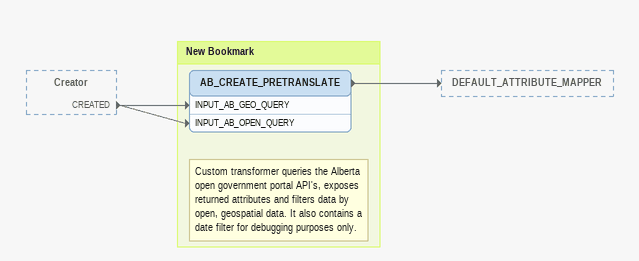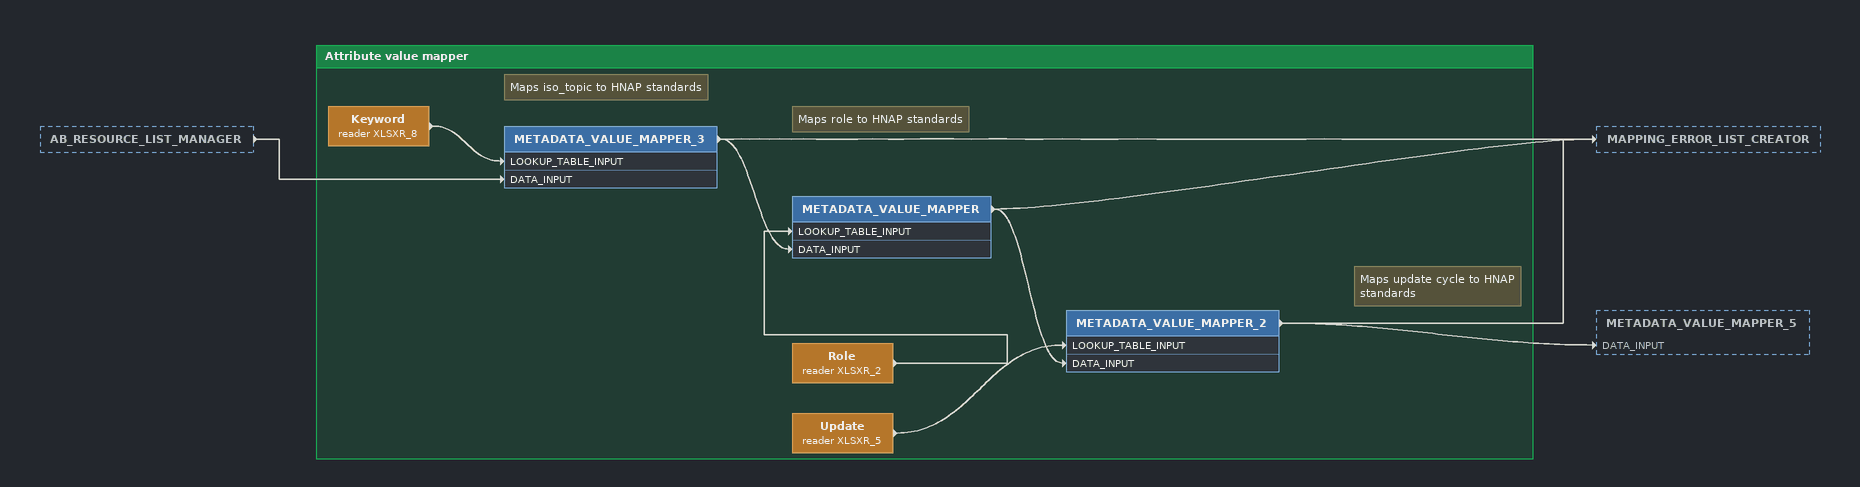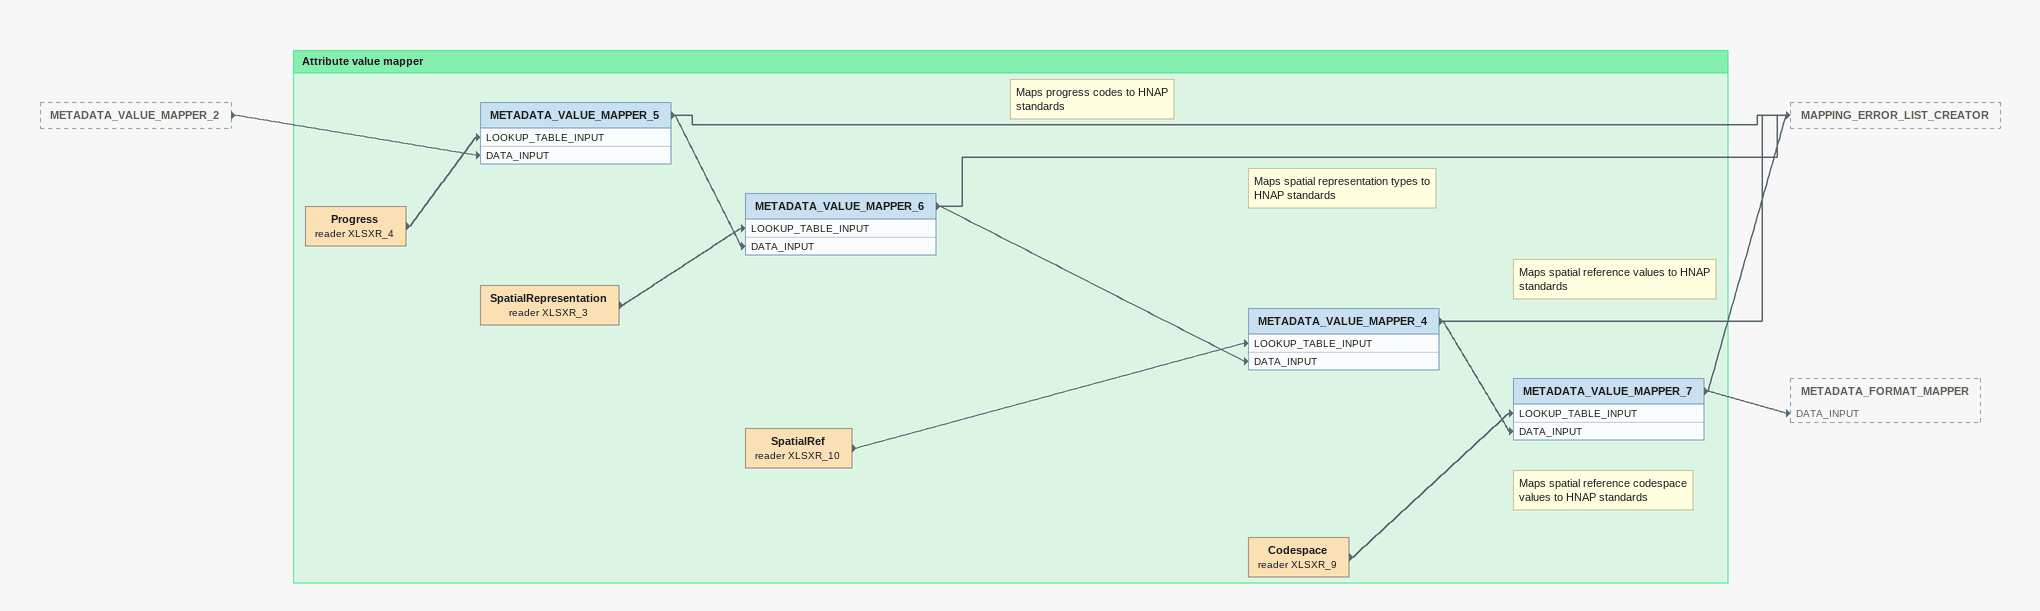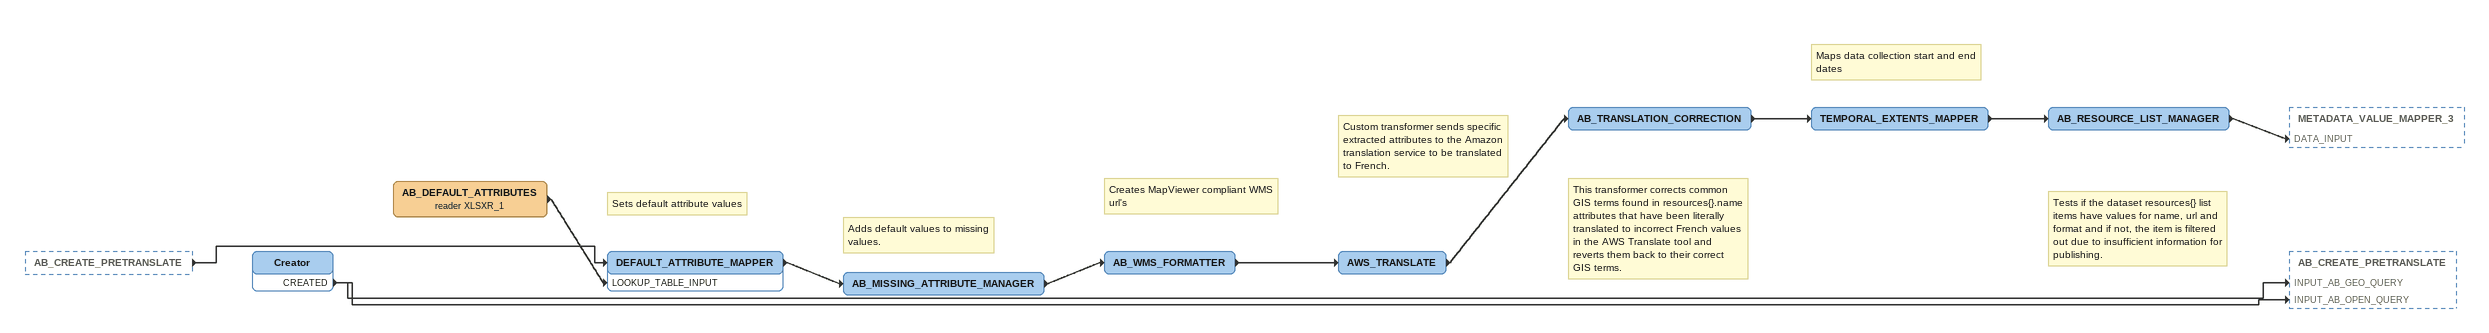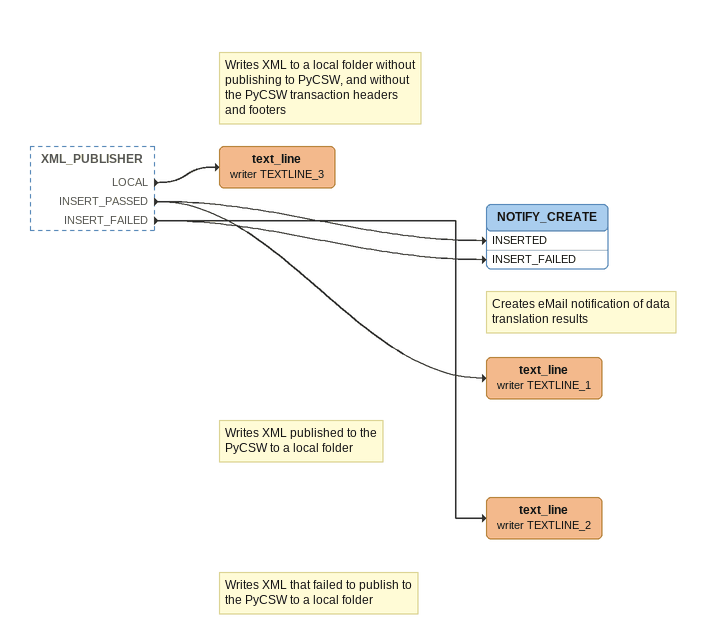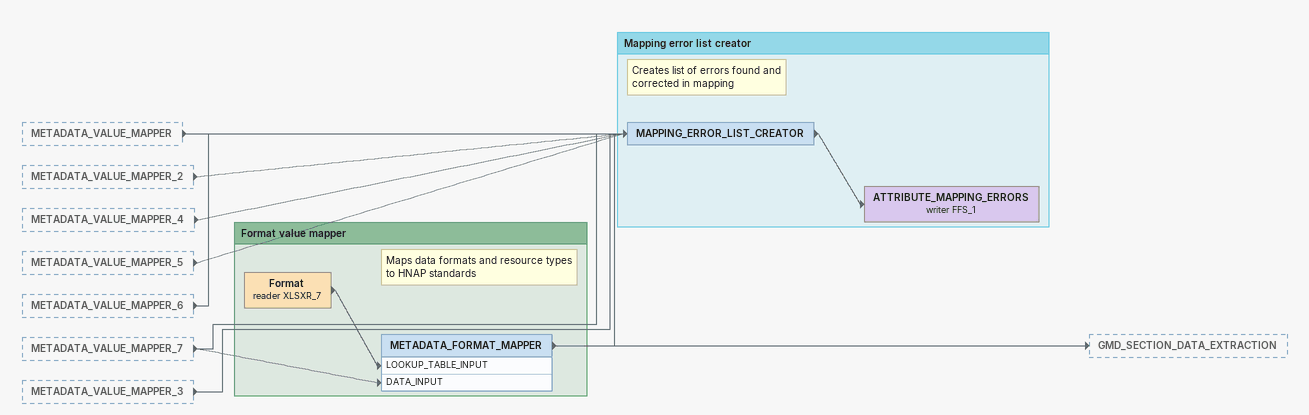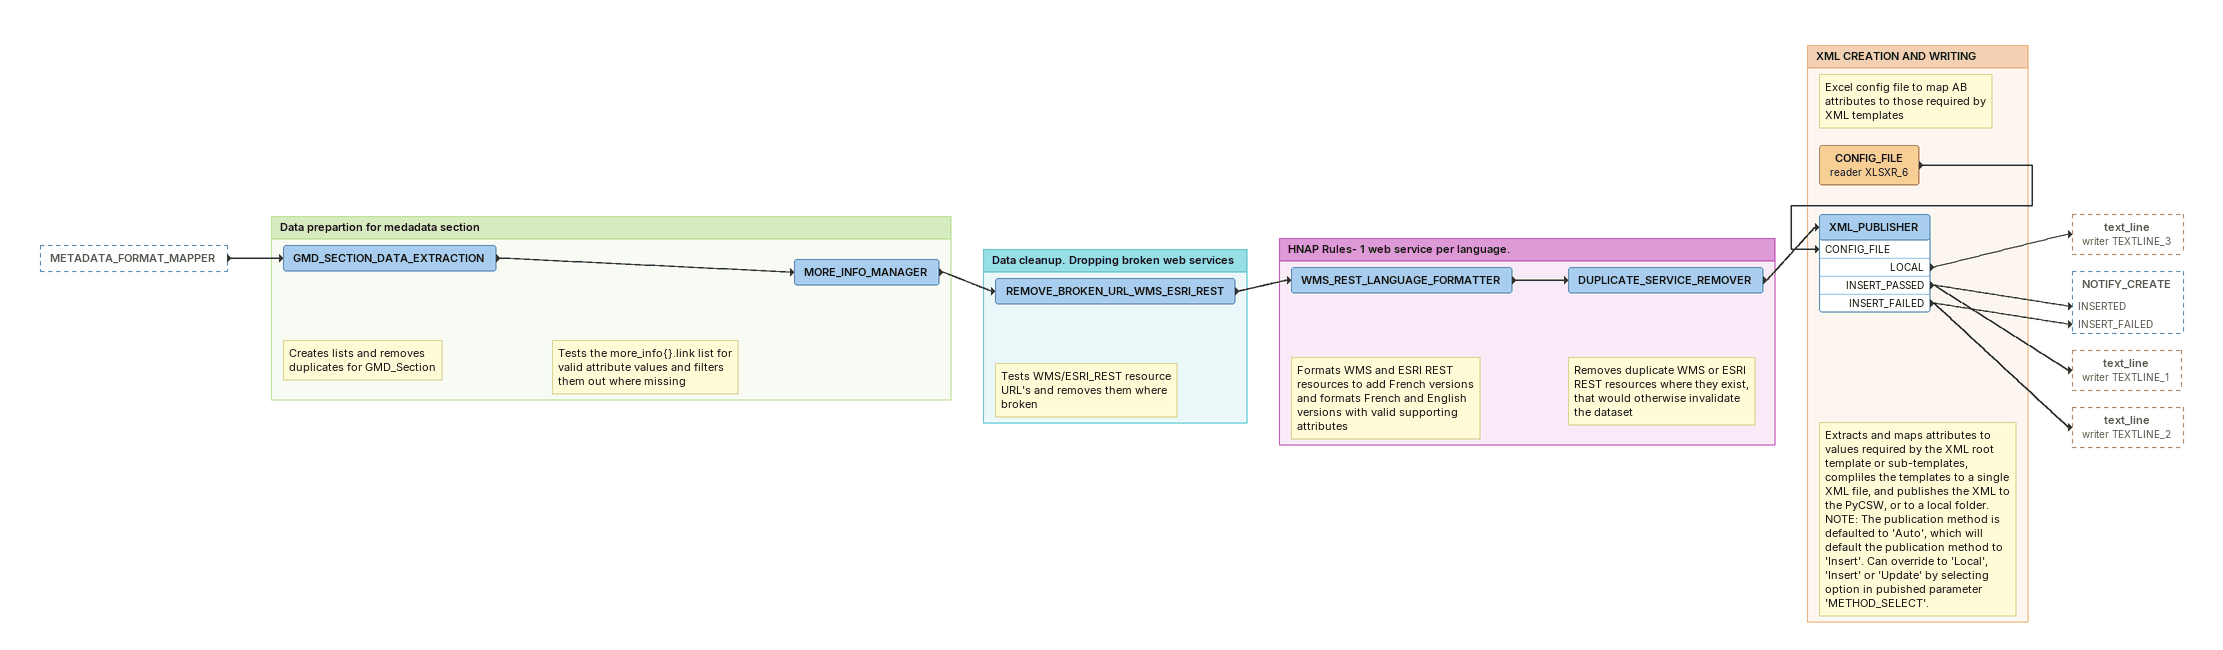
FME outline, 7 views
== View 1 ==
Creator [outside]
    CREATED -> AB_CREATE_PRETRANSLATE [INPUT_AB_GEO_QUERY]
    CREATED -> AB_CREATE_PRETRANSLATE [INPUT_AB_OPEN_QUERY]

Bookmark: New Bookmark
Note: Custom transformer queries the Alberta open government portal API's, exposes returned attributes and filters data by open, geospatial data. It also contains a date filter for debugging purposes only.
AB_CREATE_PRETRANSLATE
    -> DEFAULT_ATTRIBUTE_MAPPER

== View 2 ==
AB_RESOURCE_LIST_MANAGER [outside]
    -> METADATA_VALUE_MAPPER_3 [DATA_INPUT]

Bookmark: Attribute value mapper
Keyword (reader XLSXR_8)
    -> METADATA_VALUE_MAPPER_3 [LOOKUP_TABLE_INPUT]
Note: Maps iso_topic to HNAP standards
METADATA_VALUE_MAPPER_3
    -> METADATA_VALUE_MAPPER [DATA_INPUT]
    -> MAPPING_ERROR_LIST_CREATOR
Role (reader XLSXR_2)
    -> METADATA_VALUE_MAPPER [LOOKUP_TABLE_INPUT]
Note: Maps role to HNAP standards
METADATA_VALUE_MAPPER
    -> METADATA_VALUE_MAPPER_2 [DATA_INPUT]
    -> MAPPING_ERROR_LIST_CREATOR
Update (reader XLSXR_5)
    -> METADATA_VALUE_MAPPER_2 [LOOKUP_TABLE_INPUT]
Note: Maps update cycle to HNAP standards
METADATA_VALUE_MAPPER_2
    -> METADATA_VALUE_MAPPER_5 [DATA_INPUT]
    -> MAPPING_ERROR_LIST_CREATOR

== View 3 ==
METADATA_VALUE_MAPPER_2 [outside]
    -> METADATA_VALUE_MAPPER_5 [DATA_INPUT]

Bookmark: Attribute value mapper
Progress (reader XLSXR_4)
    -> METADATA_VALUE_MAPPER_5 [LOOKUP_TABLE_INPUT]
Note: Maps progress codes to HNAP standards
METADATA_VALUE_MAPPER_5
    -> METADATA_VALUE_MAPPER_6 [DATA_INPUT]
    -> MAPPING_ERROR_LIST_CREATOR
SpatialRepresentation (reader XLSXR_3)
    -> METADATA_VALUE_MAPPER_6 [LOOKUP_TABLE_INPUT]
Note: Maps spatial representation types to HNAP standards
METADATA_VALUE_MAPPER_6
    -> METADATA_VALUE_MAPPER_4 [DATA_INPUT]
    -> MAPPING_ERROR_LIST_CREATOR
SpatialRef (reader XLSXR_10)
    -> METADATA_VALUE_MAPPER_4 [LOOKUP_TABLE_INPUT]
Note: Maps spatial reference values to HNAP standards
METADATA_VALUE_MAPPER_4
    -> METADATA_VALUE_MAPPER_7 [DATA_INPUT]
    -> MAPPING_ERROR_LIST_CREATOR
Codespace (reader XLSXR_9)
    -> METADATA_VALUE_MAPPER_7 [LOOKUP_TABLE_INPUT]
Note: Maps spatial reference codespace values to HNAP standards
METADATA_VALUE_MAPPER_7
    -> METADATA_FORMAT_MAPPER [DATA_INPUT]
    -> MAPPING_ERROR_LIST_CREATOR

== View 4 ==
AB_CREATE_PRETRANSLATE [outside]
    -> DEFAULT_ATTRIBUTE_MAPPER
Creator
    CREATED -> AB_CREATE_PRETRANSLATE [INPUT_AB_GEO_QUERY]
    CREATED -> AB_CREATE_PRETRANSLATE [INPUT_AB_OPEN_QUERY]
AB_DEFAULT_ATTRIBUTES (reader XLSXR_1)
    -> DEFAULT_ATTRIBUTE_MAPPER [LOOKUP_TABLE_INPUT]
Note: Sets default attribute values
DEFAULT_ATTRIBUTE_MAPPER
    -> AB_MISSING_ATTRIBUTE_MANAGER
Note: Adds default values to missing values.
AB_MISSING_ATTRIBUTE_MANAGER
    -> AB_WMS_FORMATTER
Note: Creates MapViewer compliant WMS url's
AB_WMS_FORMATTER
    -> AWS_TRANSLATE
Note: Custom transformer sends specific extracted attributes to the Amazon translation service to be translated to French.
AWS_TRANSLATE
    -> AB_TRANSLATION_CORRECTION
Note: This transformer corrects common GIS terms found in resources{}.name attributes that have been literally translated to incorrect French values in the AWS Translate tool and reverts them back to their correct GIS terms.
AB_TRANSLATION_CORRECTION
    -> TEMPORAL_EXTENTS_MAPPER
Note: Maps data collection start and end dates
TEMPORAL_EXTENTS_MAPPER
    -> AB_RESOURCE_LIST_MANAGER
Note: Tests if the dataset resources{} list items have values for name, url and format and if not, the item is filtered out due to insufficient information for publishing.
AB_RESOURCE_LIST_MANAGER
    -> METADATA_VALUE_MAPPER_3 [DATA_INPUT]

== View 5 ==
XML_PUBLISHER [outside]
    LOCAL -> text_line (writer TEXTLINE_3)
    INSERT_PASSED -> NOTIFY_CREATE [INSERTED]
    INSERT_PASSED -> text_line (writer TEXTLINE_1)
    INSERT_FAILED -> NOTIFY_CREATE [INSERT_FAILED]
    INSERT_FAILED -> text_line (writer TEXTLINE_2)
Note: Writes XML to a local folder without publishing to PyCSW, and without the PyCSW transaction headers and footers
text_line (writer TEXTLINE_3)
Note: Creates eMail notification of data translation results
NOTIFY_CREATE
Note: Writes XML published to the PyCSW to a local folder
text_line (writer TEXTLINE_1)
Note: Writes XML that failed to publish to the PyCSW to a local folder
text_line (writer TEXTLINE_2)

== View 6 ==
METADATA_VALUE_MAPPER [outside]
    -> MAPPING_ERROR_LIST_CREATOR
METADATA_VALUE_MAPPER_2 [outside]
    -> MAPPING_ERROR_LIST_CREATOR
METADATA_VALUE_MAPPER_4 [outside]
    -> MAPPING_ERROR_LIST_CREATOR
METADATA_VALUE_MAPPER_5 [outside]
    -> MAPPING_ERROR_LIST_CREATOR
METADATA_VALUE_MAPPER_6 [outside]
    -> MAPPING_ERROR_LIST_CREATOR
METADATA_VALUE_MAPPER_7 [outside]
    -> METADATA_FORMAT_MAPPER [DATA_INPUT]
    -> MAPPING_ERROR_LIST_CREATOR
METADATA_VALUE_MAPPER_3 [outside]
    -> MAPPING_ERROR_LIST_CREATOR

Bookmark: Format value mapper
Format (reader XLSXR_7)
    -> METADATA_FORMAT_MAPPER [LOOKUP_TABLE_INPUT]
Note: Maps data formats and resource types to HNAP standards
METADATA_FORMAT_MAPPER
    -> MAPPING_ERROR_LIST_CREATOR
    -> GMD_SECTION_DATA_EXTRACTION

Bookmark: Mapping error list creator
Note: Creates list of errors found and corrected in mapping
MAPPING_ERROR_LIST_CREATOR
    -> ATTRIBUTE_MAPPING_ERRORS (writer FFS_1)
ATTRIBUTE_MAPPING_ERRORS (writer FFS_1)

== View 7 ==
METADATA_FORMAT_MAPPER [outside]
    -> GMD_SECTION_DATA_EXTRACTION

Bookmark: Data prepartion for medadata section
Note: Creates lists and removes duplicates for GMD_Section
GMD_SECTION_DATA_EXTRACTION
    -> MORE_INFO_MANAGER
Note: Tests the more_info{}.link list for valid attribute values and filters them out where missing
MORE_INFO_MANAGER
    -> REMOVE_BROKEN_URL_WMS_ESRI_REST

Bookmark: Data cleanup. Dropping broken web services
Note: Tests WMS/ESRI_REST resource URL's and removes them where broken
REMOVE_BROKEN_URL_WMS_ESRI_REST
    -> WMS_REST_LANGUAGE_FORMATTER

Bookmark: HNAP Rules- 1 web service per language.
Note: Formats WMS and ESRI REST resources to add French versions and formats French and English versions with valid supporting attributes
WMS_REST_LANGUAGE_FORMATTER
    -> DUPLICATE_SERVICE_REMOVER
Note: Removes duplicate WMS or ESRI REST resources where they exist, that would otherwise invalidate the dataset
DUPLICATE_SERVICE_REMOVER
    -> XML_PUBLISHER

Bookmark: XML CREATION AND WRITING
Note: Excel config file to map AB attributes to those required by XML templates
CONFIG_FILE (reader XLSXR_6)
    -> XML_PUBLISHER [CONFIG_FILE]
Note: Extracts and maps attributes to values required by the XML root template or sub-templates, compliles the templates to a single XML file, and publishes the XML to the PyCSW, or to a local folder. / NOTE: The publication method is defaulted to 'Auto', which will default the publication method to 'Insert'. Can override to 'Local', 'Insert' or 'Update' by selecting option in pubished parameter 'METHOD_SELECT'.
XML_PUBLISHER
    LOCAL -> text_line (writer TEXTLINE_3)
    INSERT_PASSED -> NOTIFY_CREATE [INSERTED]
    INSERT_PASSED -> text_line (writer TEXTLINE_1)
    INSERT_FAILED -> NOTIFY_CREATE [INSERT_FAILED]
    INSERT_FAILED -> text_line (writer TEXTLINE_2)
